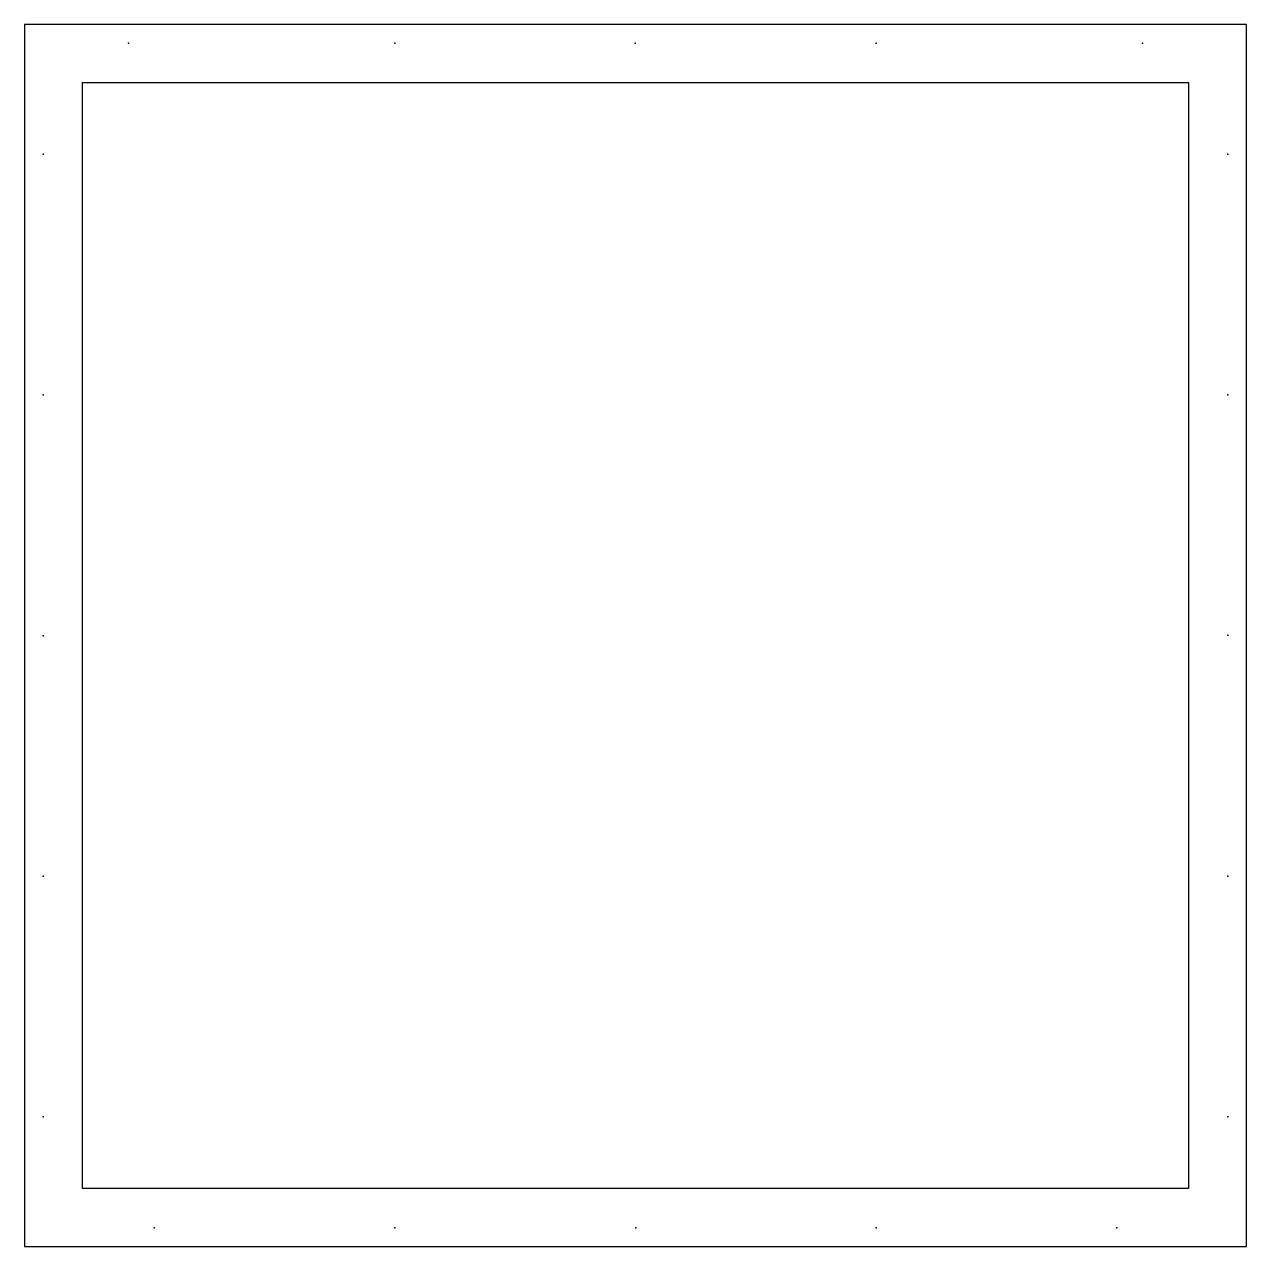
# Model space of a CAD drawing. Extents: x 270 to 290.7, y 122.8 to 143.5.
import ezdxf

# ---------------------------------------------------------------- set-up
doc = ezdxf.new("R2010")
doc.units = 0
doc.layers.add('SKIN_BORDER', color=6, linetype='CONTINUOUS')
doc.layers.add('SKIN_DIVOTS', color=4, linetype='CONTINUOUS')

msp = doc.modelspace()

# ---------------------------------------------------------------- linework, layer by layer
at = {"layer": 'SKIN_BORDER'}
for points in [[(270.034, 122.771, 0), (290.727, 122.771, 0), (290.727, 143.463, 0), (270.034, 143.463, 0)], [(271.018, 142.479, 0), (289.743, 142.479, 0), (289.743, 123.755, 0), (271.018, 123.755, 0)]]:
    msp.add_polyline3d(points, close=True, dxfattribs=at)
at = {"layer": 'SKIN_DIVOTS'}
for p in [(271.795, 143.148), (276.306, 143.148), (280.373, 143.148), (284.455, 143.148), (288.966, 143.148), (270.349, 141.267), (290.412, 141.267), (270.349, 137.192), (290.412, 137.192), (270.349, 133.109), (290.412, 133.125), (270.349, 129.042), (290.412, 129.042), (270.349, 124.967), (290.412, 124.967), (272.231, 123.085), (276.306, 123.085), (280.389, 123.085), (284.455, 123.085), (288.53, 123.085)]:
    msp.add_point(p, dxfattribs=at)

doc.saveas('drawing.dxf')
